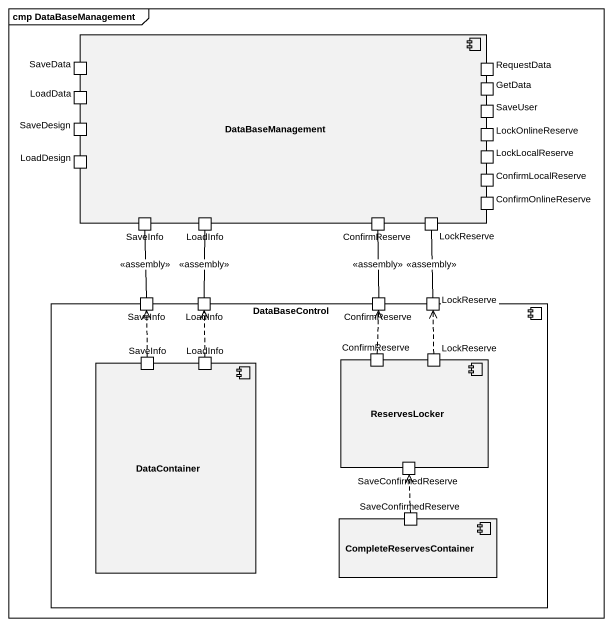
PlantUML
@startuml
mainframe cmp DataBaseManagement
component DataBaseManagement {
  port SaveData
  port LoadData
  port RequestData
  port GetData
  port SaveDesign
  port SaveUser
  port LockOnlineReserve
  port LoadDesign
  port LockLocalReserve
  port ConfirmLocalReserve
  port ConfirmOnlineReserve
  port SaveInfo
  port LoadInfo
  port ConfirmReserve
  port LockReserve
}
component DataBaseControl {
  port "SaveInfo" as SaveInfo_2
  port "LoadInfo" as LoadInfo_2
  port "ConfirmReserve" as ConfirmReserve_2
  port "LockReserve" as LockReserve_2
  component DataContainer {
    port "SaveInfo" as SaveInfo_3
    port "LoadInfo" as LoadInfo_3
  }
  component ReservesLocker {
    port "ConfirmReserve" as ConfirmReserve_3
    port "LockReserve" as LockReserve_3
    port SaveConfirmedReserve
  }
  component CompleteReservesContainer {
    port "SaveConfirmedReserve" as SaveConfirmedReserve_2
  }
}
SaveInfo_2 -up- SaveInfo : <<assembly>>
LoadInfo_2 -up- LoadInfo : <<assembly>>
ConfirmReserve_2 -up- ConfirmReserve : <<assembly>>
LockReserve_2 -up- LockReserve : <<assembly>>
SaveInfo_3 .up.> SaveInfo_2
LoadInfo_3 .up.> LoadInfo_2
ConfirmReserve_3 .up.> ConfirmReserve_2
LockReserve_3 .up.> LockReserve_2
SaveConfirmedReserve_2 .up.> SaveConfirmedReserve
@enduml
